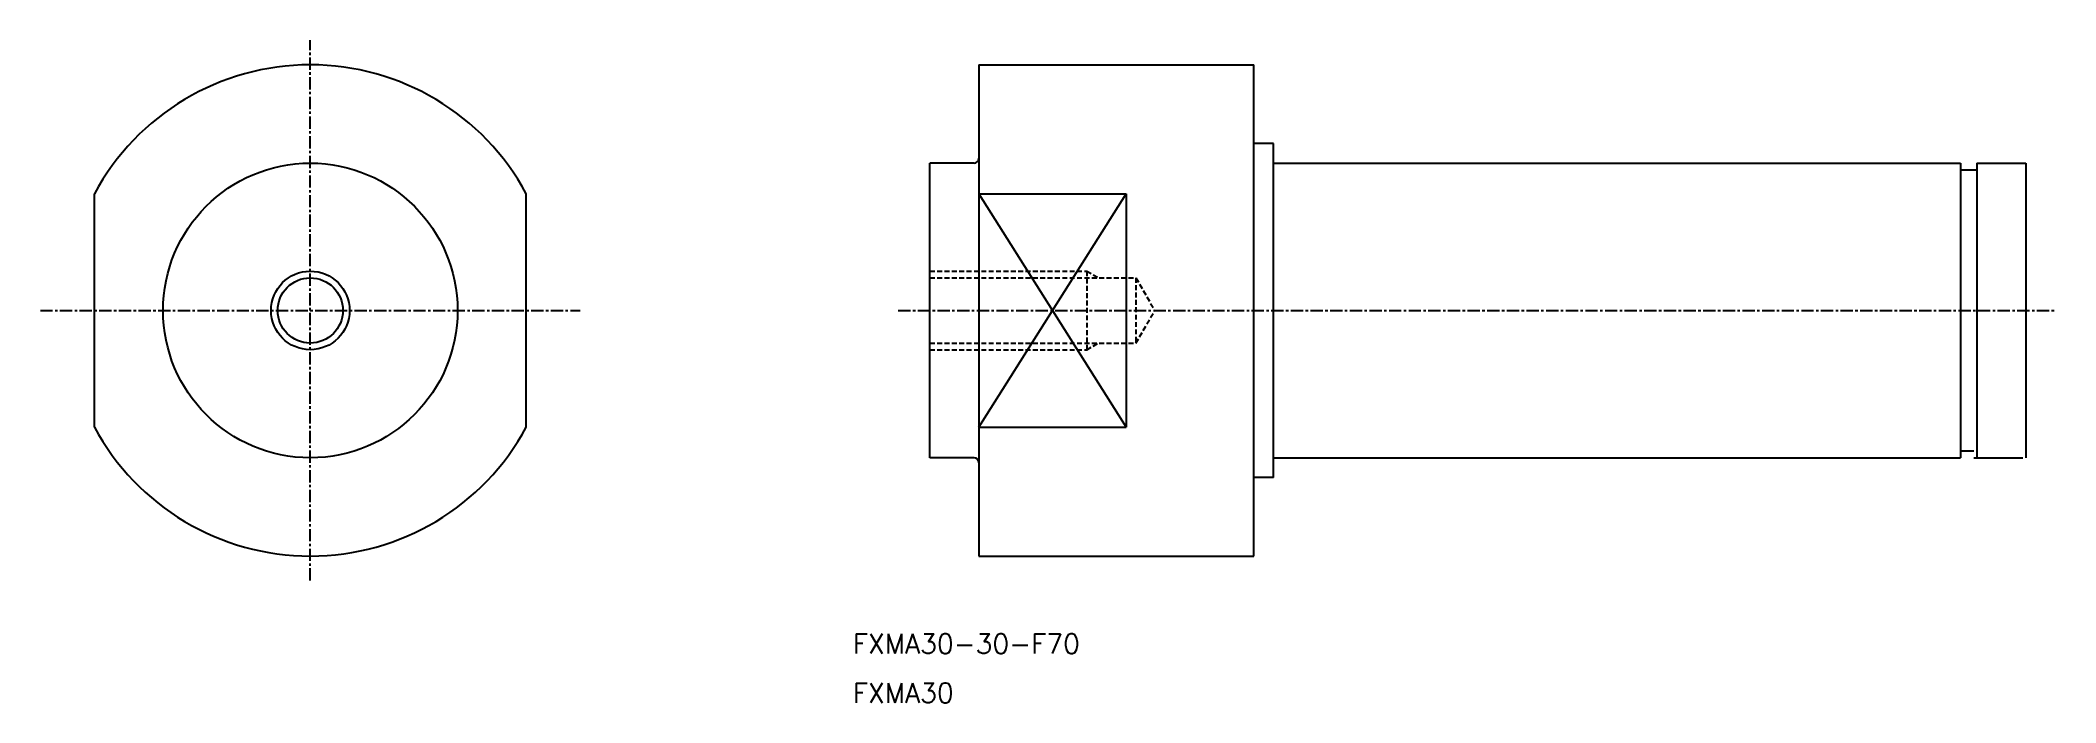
# Model space of a CAD drawing. Extents: x -20902 to -19844, y 30600 to 32066.
# Drawn here: x -20902.3 to -20697, y 31998.2 to 32065.6 of the extents above; entities outside this region: 1.
import ezdxf

# ---------------------------------------------------------------- set-up
doc = ezdxf.new("R2010")
doc.units = 0
doc.header["$PDMODE"] = 1
doc.linetypes.add('CENTER', pattern=[2, 1.25, -0.25, 0.25, -0.25])
doc.linetypes.add('DASHED', pattern=[0.75, 0.5, -0.25])
doc.layers.get('0').update_dxf_attribs({"linetype": 'CONTINUOUS'})
doc.layers.add('CENTER', color=1, linetype='CENTER')
doc.styles.add('MISUMI', font='txt.shx')

msp = doc.modelspace()

# ---------------------------------------------------------------- linework, layer by layer
at = {"color": 7, "linetype": 'CONTINUOUS'}
for p, q in [((-20806.67, 32063.1), (-20778.67, 32063.1)), ((-20806.67, 32063.1), (-20806.67, 32013.1)), ((-20778.67, 32013.1), (-20778.67, 32063.1)), ((-20776.67, 32055.1), (-20778.67, 32055.1)), ((-20776.67, 32021.1), (-20776.67, 32055.1)), ((-20811.67, 32023.1), (-20811.67, 32053.1)), ((-20807.17, 32053.1), (-20811.67, 32053.1)), ((-20776.67, 32053.1), (-20706.67, 32053.1)), ((-20706.67, 32053.1), (-20706.67, 32023.1)), ((-20706.67, 32052.4), (-20705.02, 32052.4)), ((-20705.02, 32053.1), (-20705.02, 32023.1)), ((-20705.02, 32053.1), (-20700.02, 32053.1)), ((-20700.02, 32053.1), (-20700.02, 32023.1)), ((-20896.78, 32026.22), (-20896.78, 32049.97)), ((-20852.78, 32026.22), (-20852.78, 32049.97)), ((-20806.67, 32049.97), (-20791.67, 32049.97)), ((-20791.67, 32049.97), (-20791.67, 32026.22)), ((-20806.67, 32026.22), (-20791.67, 32026.22)), ((-20706.67, 32023.8), (-20705.32, 32023.8)), ((-20807.17, 32023.1), (-20811.67, 32023.1)), ((-20776.67, 32023.1), (-20706.67, 32023.1)), ((-20705.32, 32023.1), (-20700.32, 32023.1)), ((-20776.67, 32021.1), (-20778.67, 32021.1)), ((-20806.67, 32013.1), (-20778.67, 32013.1))]:
    msp.add_line(p, q, dxfattribs=at)
at = {"color": 3, "linetype": 'CONTINUOUS'}
for p, q in [((-20806.67, 32049.97), (-20791.67, 32026.22)), ((-20806.67, 32026.22), (-20791.67, 32049.97))]:
    msp.add_line(p, q, dxfattribs=at)
at = {"color": 3, "linetype": 'DASHED'}
for p, q in [((-20811.67, 32042.1), (-20795.67, 32042.1)), ((-20795.67, 32042.1), (-20795.67, 32034.1)), ((-20795.67, 32042.1), (-20794.5, 32041.42)), ((-20811.67, 32041.42), (-20790.67, 32041.42)), ((-20790.67, 32041.42), (-20790.67, 32034.77)), ((-20790.67, 32041.42), (-20788.76, 32038.1)), ((-20790.67, 32034.77), (-20788.76, 32038.1)), ((-20811.67, 32034.77), (-20790.67, 32034.77)), ((-20811.67, 32034.1), (-20795.67, 32034.1)), ((-20795.67, 32034.1), (-20794.5, 32034.77))]:
    msp.add_line(p, q, dxfattribs=at)
at = {"color": 7, "linetype": 'CONTINUOUS'}
for radius in [15, 3.32]:
    msp.add_circle((-20874.78, 32038.1), radius, dxfattribs=at)
at = {"color": 3, "linetype": 'CONTINUOUS'}
msp.add_circle((-20874.78, 32038.1), 4, dxfattribs=at)
at = {"color": 7, "linetype": 'CONTINUOUS'}
for centre, radius, start, end in [((-20874.78, 32038.1), 25, 28.3576, 151.6424), ((-20807.17, 32053.6), 0.5, 270, 0), ((-20874.78, 32038.1), 25, 208.3576, 331.6424), ((-20807.17, 32022.6), 0.5, 0, 90)]:
    msp.add_arc(centre, radius, start, end, dxfattribs=at)
msp.add_point((-19844.35, 30599.58), dxfattribs=at)
at = {"layer": 'CENTER', "color": 1, "linetype": 'CENTER'}
for p, q in [((-20874.78, 32010.6), (-20874.78, 32065.6)), ((-20902.28, 32038.1), (-20847.28, 32038.1)), ((-20814.89, 32038.1), (-20696.98, 32038.1))]:
    msp.add_line(p, q, dxfattribs=at)

# ---------------------------------------------------------------- texts
at = {"color": 7, "linetype": 'CONTINUOUS', "style": 'MISUMI'}
for s, p in [('FXMA30-30-F70', (-20819.52, 32003.17)), ('FXMA30', (-20819.52, 31998.17))]:
    msp.add_text(s, height=2, dxfattribs=at).set_placement(p)

doc.saveas('drawing.dxf')
